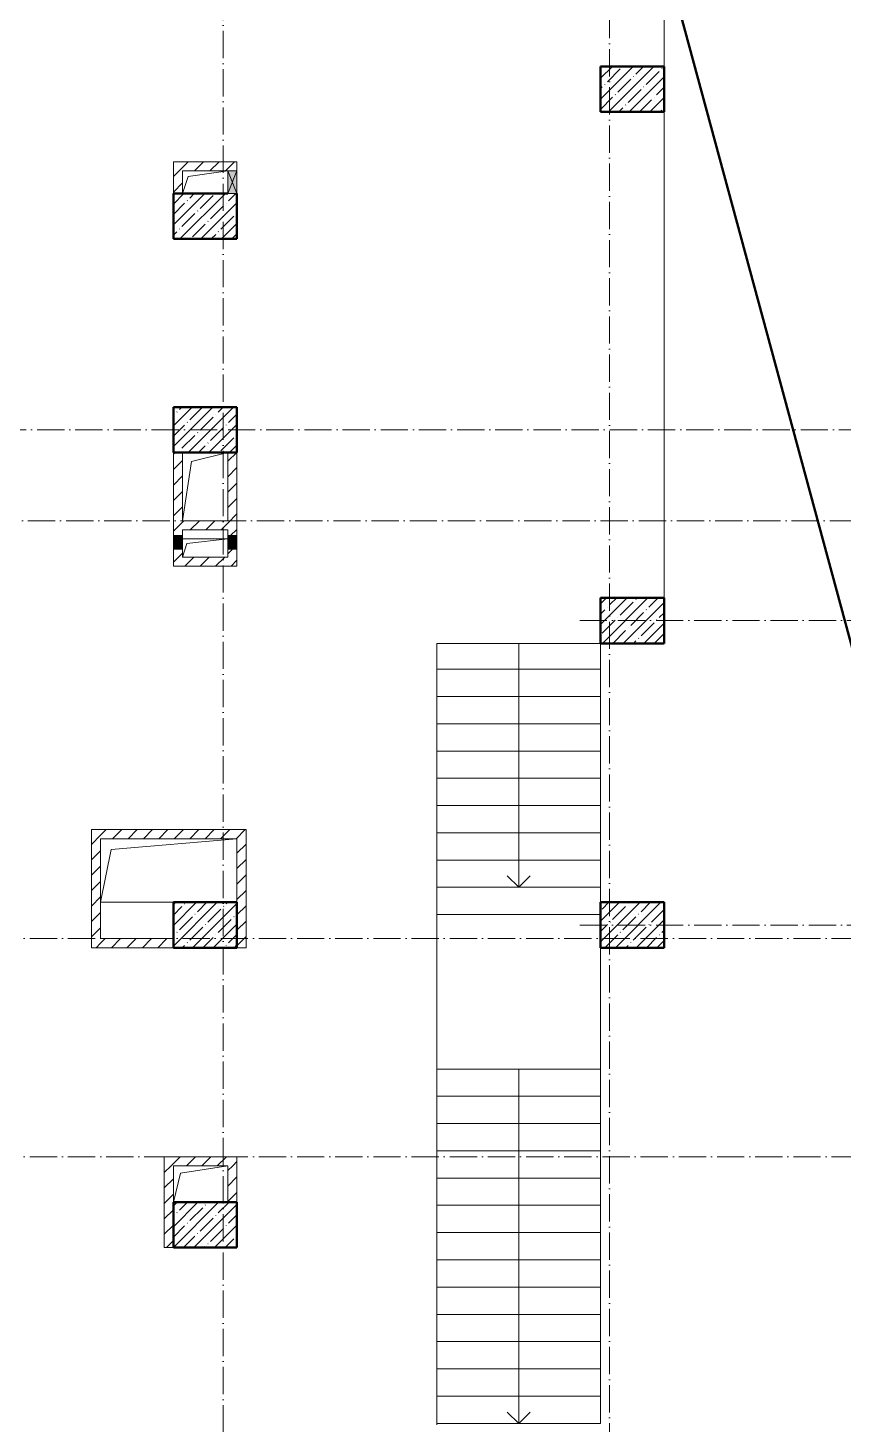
# Model space of a CAD drawing. Header units: millimetres. Extents: x -213536 to 1564669, y 70501 to 942238.
# Drawn here: x 636671 to 645641, y 350920 to 366285 of the extents above; entities that cross this region are included whole.
import ezdxf

# ---------------------------------------------------------------- set-up
doc = ezdxf.new("R2010")
doc.units = ezdxf.units.MM
doc.linetypes.add('50_200_ШТРИХ_1Т_ш5_п1_п1_', pattern=[700, 500, -100, 0, -100])
for name, color, linetype, lineweight in [('A-DETL-____-OTLN-1', 7, 'Continuous', 50), ('A-DETL-GENF-OTLN', 7, 'Continuous', 9), ('A-FLOR-____-OTLN', 7, 'Continuous', 9), ('A-GENM-____-OTLN', 7, 'Continuous', 9), ('A-GLAZ-____-OTLN', 7, 'Continuous', 9), ('A-WALL-____-PATT-1', 7, 'Continuous', 9), ('A-WALL-FNSH-MCUT-1', 7, 'Continuous', 9), ('S-COLS-____-MCUT', 7, 'Continuous', 50), ('S-COLS-____-OTLN', 7, 'Continuous', 9), ('S-GRID-____-OTLN-1', 7, '50_200_ШТРИХ_1Т_ш5_п1_п1_', 9), ('S-STRS-____-OTLN-1', 7, 'Continuous', 9)]:
    doc.layers.add(name, color=color, linetype=linetype, lineweight=lineweight)
pattern_1 = [(45, (549721.47, 286281.11), (-84.85281, 84.85281), [])]

# ---------------------------------------------------------------- blocks, each defined once
blk = doc.blocks.new('BSC_Колонна _Прямоугольная - 500х700-V97-АР1_План отверстий 3 этажа в осях 1-64_Ю-ЯЯ')
at = {"layer": 'S-COLS-____-OTLN'}
h = blk.add_hatch(dxfattribs=at)
h.set_pattern_fill('FP_102', color=256, style=0, pattern_type=2)
h.set_pattern_definition([(315, (-70131.04, 93600), (114.04925, 114.04925), []), (315, (-70131.04, 93485.95), (114.04925, 114.04925), [201.613, -40.323, 3.353, -36.97])])
h.paths.add_polyline_path([(-250, -350), (250, -350), (250, 350), (-250, 350)], flags=0)
at = {"layer": 'S-COLS-____-MCUT'}
for p, q in [((250, 350), (-250, 350)), ((-250, 350), (-250, -350)), ((250, -350), (250, 350)), ((-250, -350), (250, -350))]:
    blk.add_line(p, q, dxfattribs=at)
blk = doc.blocks.new('BSC_Колонна _Прямоугольная - 500х700-V98-АР1_План отверстий 3 этажа в осях 1-64_Ю-ЯЯ')
at = {"layer": 'S-COLS-____-OTLN'}
h = blk.add_hatch(dxfattribs=at)
h.set_pattern_fill('FP_103', color=256, style=0, pattern_type=2)
h.set_pattern_definition([(315, (-73481.04, 93600), (114.04925, 114.04925), []), (315, (-73481.04, 93485.95), (114.04925, 114.04925), [201.613, -40.323, 3.353, -36.97])])
h.paths.add_polyline_path([(-250, -350), (250, -350), (250, 350), (-250, 350)], flags=0)
at = {"layer": 'S-COLS-____-MCUT'}
for p, q in [((250, 350), (-250, 350)), ((-250, 350), (-250, -350)), ((250, -350), (250, 350)), ((-250, -350), (250, -350))]:
    blk.add_line(p, q, dxfattribs=at)
blk = doc.blocks.new('BSC_Колонна _Прямоугольная - 500х700-V101-АР1_План отверстий 3 этажа в осях 1-64_Ю-ЯЯ')
at = {"layer": 'S-COLS-____-OTLN'}
h = blk.add_hatch(dxfattribs=at)
h.set_pattern_fill('FP_106', color=256, style=0, pattern_type=2)
h.set_pattern_definition([(315, (-79331.04, 93600), (114.04925, 114.04925), []), (315, (-79331.04, 93485.95), (114.04925, 114.04925), [201.613, -40.323, 3.353, -36.97])])
h.paths.add_polyline_path([(-250, -350), (250, -350), (250, 350), (-250, 350)], flags=0)
at = {"layer": 'S-COLS-____-MCUT'}
for p, q in [((250, 350), (-250, 350)), ((-250, 350), (-250, -350)), ((250, -350), (250, 350)), ((-250, -350), (250, -350))]:
    blk.add_line(p, q, dxfattribs=at)
blk = doc.blocks.new('BSC_Колонна _Прямоугольная - 500х700-V130-АР1_План отверстий 3 этажа в осях 1-64_Ю-ЯЯ')
at = {"layer": 'S-COLS-____-OTLN'}
h = blk.add_hatch(dxfattribs=at)
h.set_pattern_fill('FP_135', color=256, style=0, pattern_type=2)
h.set_pattern_definition([(315, (-66831.04, 88900), (114.04925, 114.04925), []), (315, (-66831.04, 88785.95), (114.04925, 114.04925), [201.613, -40.323, 3.353, -36.97])])
h.paths.add_polyline_path([(-250, -350), (250, -350), (250, 350), (-250, 350)], flags=0)
at = {"layer": 'S-COLS-____-MCUT'}
for p, q in [((250, 350), (-250, 350)), ((-250, 350), (-250, -350)), ((250, -350), (250, 350)), ((-250, -350), (250, -350))]:
    blk.add_line(p, q, dxfattribs=at)
blk = doc.blocks.new('BSC_Колонна _Прямоугольная - 500х700-V133-АР1_План отверстий 3 этажа в осях 1-64_Ю-ЯЯ')
at = {"layer": 'S-COLS-____-OTLN'}
h = blk.add_hatch(dxfattribs=at)
h.set_pattern_fill('FP_138', color=256, style=0, pattern_type=2)
h.set_pattern_definition([(315, (-70131.04, 88900), (114.04925, 114.04925), []), (315, (-70131.04, 88785.95), (114.04925, 114.04925), [201.613, -40.323, 3.353, -36.97])])
h.paths.add_polyline_path([(-250, -350), (250, -350), (250, 350), (-250, 350)], flags=0)
at = {"layer": 'S-COLS-____-MCUT'}
for p, q in [((250, 350), (-250, 350)), ((-250, 350), (-250, -350)), ((250, -350), (250, 350)), ((-250, -350), (250, -350))]:
    blk.add_line(p, q, dxfattribs=at)
blk = doc.blocks.new('BSC_Колонна _Прямоугольная - 500х700-V136-АР1_План отверстий 3 этажа в осях 1-64_Ю-ЯЯ')
at = {"layer": 'S-COLS-____-OTLN'}
h = blk.add_hatch(dxfattribs=at)
h.set_pattern_fill('FP_141', color=256, style=0, pattern_type=2)
h.set_pattern_definition([(315, (-75581.04, 88900), (114.04925, 114.04925), []), (315, (-75581.04, 88785.95), (114.04925, 114.04925), [201.613, -40.323, 3.353, -36.97])])
h.paths.add_polyline_path([(-250, -350), (250, -350), (250, 350), (-250, 350)], flags=0)
at = {"layer": 'S-COLS-____-MCUT'}
for p, q in [((250, 350), (-250, 350)), ((-250, 350), (-250, -350)), ((250, -350), (250, 350)), ((-250, -350), (250, -350))]:
    blk.add_line(p, q, dxfattribs=at)
blk = doc.blocks.new('BSC_Колонна _Прямоугольная - 500х700-V139-АР1_План отверстий 3 этажа в осях 1-64_Ю-ЯЯ')
at = {"layer": 'S-COLS-____-OTLN'}
h = blk.add_hatch(dxfattribs=at)
h.set_pattern_fill('FP_144', color=256, style=0, pattern_type=2)
h.set_pattern_definition([(315, (-77931.04, 88900), (114.04925, 114.04925), []), (315, (-77931.04, 88785.95), (114.04925, 114.04925), [201.613, -40.323, 3.353, -36.97])])
h.paths.add_polyline_path([(-250, -250), (-250, -350), (250, -350), (250, 350), (-250, 350)], flags=0)
at = {"layer": 'S-COLS-____-MCUT'}
for p, q in [((250, 350), (-250, 350)), ((-250, 350), (-250, -350)), ((250, -250), (250, 350)), ((-250, -350), (250, -350))]:
    blk.add_line(p, q, dxfattribs=at)
blk = doc.blocks.new('AR_Отверстие прямоугольное _в плите_ - AR_Отверстие прямоугольное _в плите_-30552529-АР1_План отверстий 3 этажа в осях 1-64_Ю-ЯЯ')
at = {"layer": 'A-GENM-____-OTLN'}
for p, q in [((-150, 275), (250, 375)), ((-250, -375), (-150, 275))]:
    blk.add_line(p, q, dxfattribs=at)
blk = doc.blocks.new('AR_Отверстие прямоугольное _в плите_ - AR_Отверстие прямоугольное _в плите_-30552531-АР1_План отверстий 3 этажа в осях 1-64_Ю-ЯЯ')
at = {"layer": 'A-GENM-____-OTLN'}
for p, q in [((-220, 120), (300, 200)), ((-300, -200), (-220, 120))]:
    blk.add_line(p, q, dxfattribs=at)
blk = doc.blocks.new('AR_Отверстие прямоугольное _в плите_ - AR_Отверстие прямоугольное _в плите_-V192-АР1_План отверстий 3 этажа в осях 1-64_Ю-ЯЯ')
at = {"layer": 'A-GENM-____-OTLN'}
for p, q in [((250, 100), (-250, 100)), ((-250, -100), (-200, 50)), ((-200, 50), (250, 100))]:
    blk.add_line(p, q, dxfattribs=at)
blk = doc.blocks.new('AR_Отверстие прямоугольное _в плите_ - AR_Отверстие прямоугольное _в плите_-V193-АР1_План отверстий 3 этажа в осях 1-64_Ю-ЯЯ')
at = {"layer": 'A-GENM-____-OTLN'}
for p, q in [((250, 125), (-250, 125)), ((-250, -125), (-188, 63)), ((-188, 63), (250, 125))]:
    blk.add_line(p, q, dxfattribs=at)
blk = doc.blocks.new('AR_Отверстие прямоугольное _в плите_ - AR_Отверстие прямоугольное _в плите_-30552737-АР1_План отверстий 3 этажа в осях 1-64_Ю-ЯЯ')
at = {"layer": 'A-GENM-____-OTLN'}
for p, q in [((750, 350), (-750, 350)), ((-633, 233), (750, 350)), ((-750, -350), (-633, 233)), ((-750, -350), (50, -350))]:
    blk.add_line(p, q, dxfattribs=at)
blk = doc.blocks.new('AR_Отверстие прямоугольное _в стене__БезПР - AR_Отверстие прямоугольное _в стене__БезПР-36428168-АР1_План отверстий 3 этажа в осях 1-64_Ю-ЯЯ')
at = {"layer": 'A-GLAZ-____-OTLN'}
blk.add_hatch(color=256, dxfattribs=at).paths.add_polyline_path([(75, -50), (75, 50), (-75, 50), (-75, -50)], flags=0)
at = {"layer": 'A-DETL-GENF-OTLN'}
for p, q in [((-75, -50), (-75, 50)), ((-75, 50), (75, 50)), ((75, 50), (-75, -50)), ((-75, 50), (75, -50)), ((75, 50), (-75, 50)), ((-75, 50), (-75, -50)), ((75, 50), (75, -50)), ((75, -50), (75, 50)), ((75, -50), (-75, -50)), ((-75, -50), (75, -50))]:
    blk.add_line(p, q, dxfattribs=at)
blk = doc.blocks.new('AR_Отверстие прямоугольное _в стене__БезПР - AR_Отверстие прямоугольное _в стене__БезПР-36788609-АР1_План отверстий 3 этажа в осях 1-64_Ю-ЯЯ')
at = {"layer": 'A-GLAZ-____-OTLN'}
blk.add_hatch(color=256, dxfattribs=at).paths.add_polyline_path([(125, 50), (-125, 50), (-125, -50), (125, -50)], flags=0)
at = {"layer": 'A-DETL-GENF-OTLN'}
for p, q in [((-125, -50), (-125, 50)), ((-125, 50), (125, 50)), ((125, 50), (-125, -50)), ((-125, 50), (125, -50)), ((125, 50), (-125, 50)), ((-125, 50), (-125, -50)), ((125, 50), (125, -50)), ((125, -50), (125, 50)), ((125, -50), (-125, -50)), ((-125, -50), (125, -50))]:
    blk.add_line(p, q, dxfattribs=at)

msp = doc.modelspace()

# ---------------------------------------------------------------- hatches: boundary and pattern name
at = {"layer": 'A-WALL-____-PATT-1'}
h = msp.add_hatch(dxfattribs=at)
h.set_pattern_fill('FP_7', color=256, style=0, pattern_type=2)
h.set_pattern_definition(pattern_1)
h.paths.add_polyline_path([(638271.5, 364712.2), (638971.5, 364712.2), (638971.5, 364812.2), (638271.5, 364812.2)], flags=0)
h = msp.add_hatch(dxfattribs=at)
h.set_pattern_fill('FP_7', color=256, style=0, pattern_type=2)
h.set_pattern_definition(pattern_1)
h.paths.add_polyline_path([(638371.5, 364462.2), (638371.5, 364712.2), (638271.5, 364712.2), (638271.5, 364462.2)], flags=0)
h = msp.add_hatch(dxfattribs=at)
h.set_pattern_fill('FP_7', color=256, style=0, pattern_type=2)
h.set_pattern_definition(pattern_1)
h.paths.add_polyline_path([(638271.5, 360462.2), (638371.5, 360462.2), (638371.5, 360547.2), (638271.5, 360547.2)], flags=0)
h.paths.add_polyline_path([(638330.2, 360697.2), (638371.5, 360697.2), (638371.5, 361612.2), (638271.5, 361612.2), (638271.5, 360697.2)], flags=0)
h = msp.add_hatch(dxfattribs=at)
h.set_pattern_fill('FP_7', color=256, style=0, pattern_type=2)
h.set_pattern_definition(pattern_1)
h.paths.add_polyline_path([(638871.5, 360462.2), (638971.5, 360462.2), (638971.5, 360547.2), (638871.5, 360547.2)], flags=0)
h.paths.add_polyline_path([(638871.5, 360697.2), (638971.5, 360697.2), (638971.5, 361612.2), (638871.5, 361612.2), (638871.5, 360762.2)], flags=0)
h = msp.add_hatch(dxfattribs=at)
h.set_pattern_fill('FP_7', color=256, style=0, pattern_type=2)
h.set_pattern_definition(pattern_1)
h.paths.add_polyline_path([(638871.5, 360762.2), (638871.5, 360862.2), (638371.5, 360862.2), (638371.5, 360762.2)], flags=0)
h = msp.add_hatch(dxfattribs=at)
h.set_pattern_fill('FP_7', color=256, style=0, pattern_type=2)
h.set_pattern_definition(pattern_1)
h.paths.add_polyline_path([(638971.5, 360362.2), (638971.5, 360462.2), (638271.5, 360462.2), (638271.5, 360362.2)], flags=0)
h = msp.add_hatch(dxfattribs=at)
h.set_pattern_fill('FP_7', color=256, style=0, pattern_type=2)
h.set_pattern_definition(pattern_1)
h.paths.add_polyline_path([(637371.5, 356162.2), (637471.5, 356162.2), (637471.5, 357462.2), (637371.5, 357462.2)], flags=0)
h = msp.add_hatch(dxfattribs=at)
h.set_pattern_fill('FP_7', color=256, style=0, pattern_type=2)
h.set_pattern_definition(pattern_1)
h.paths.add_polyline_path([(638971.5, 357362.2), (639071.5, 357362.2), (639071.5, 357462.2), (637471.5, 357462.2), (637471.5, 357362.2), (638080.7, 357362.2)], flags=0)
h = msp.add_hatch(dxfattribs=at)
h.set_pattern_fill('FP_7', color=256, style=0, pattern_type=2)
h.set_pattern_definition(pattern_1)
h.paths.add_polyline_path([(639071.5, 356162.2), (639071.5, 357362.2), (638971.5, 357362.2), (638971.5, 356162.2)], flags=0)
h = msp.add_hatch(dxfattribs=at)
h.set_pattern_fill('FP_7', color=256, style=0, pattern_type=2)
h.set_pattern_definition(pattern_1)
h.paths.add_polyline_path([(638271.5, 356162.2), (638271.5, 356262.2), (637471.5, 356262.2), (637471.5, 356162.2), (638080.7, 356162.2)], flags=0)
h = msp.add_hatch(dxfattribs=at)
h.set_pattern_fill('FP_7', color=256, style=0, pattern_type=2)
h.set_pattern_definition(pattern_1)
h.paths.add_polyline_path([(638871.5, 353762.2), (638971.5, 353762.2), (638971.5, 353862.2), (638171.5, 353862.2), (638171.5, 353762.2), (638271.5, 353762.2)], flags=0)
h = msp.add_hatch(dxfattribs=at)
h.set_pattern_fill('FP_7', color=256, style=0, pattern_type=2)
h.set_pattern_definition(pattern_1)
h.paths.add_polyline_path([(638271.5, 352862.2), (638271.5, 353762.2), (638171.5, 353762.2), (638171.5, 352862.2)], flags=0)
h = msp.add_hatch(dxfattribs=at)
h.set_pattern_fill('FP_7', color=256, style=0, pattern_type=2)
h.set_pattern_definition(pattern_1)
h.paths.add_polyline_path([(638971.5, 353362.2), (638971.5, 353762.2), (638871.5, 353762.2), (638871.5, 353362.2)], flags=0)

# ---------------------------------------------------------------- linework, layer by layer
at = {"layer": 'A-DETL-____-OTLN-1'}
msp.add_line((643671.5, 367112.2), (650471.5, 341962.2), dxfattribs=at)
at = {"layer": 'A-FLOR-____-OTLN'}
for p, q in [((643671.5, 365862.2), (643671.5, 367112.2)), ((643671.5, 360012.2), (643671.5, 365362.2)), ((638371.5, 364711.8), (638871.5, 364711.8)), ((638371.5, 360662.2), (638871.5, 360662.2)), ((641171.5, 350912.2), (641171.5, 359512.2)), ((641171.5, 359512.2), (642971.5, 359512.2)), ((637471.5, 357361.8), (638971.5, 357361.8)), ((638271.5, 356661.8), (637471.5, 356661.8))]:
    msp.add_line(p, q, dxfattribs=at)
at = {"layer": 'A-WALL-FNSH-MCUT-1'}
for p, q in [((638971.5, 364812.2), (638271.5, 364812.2)), ((638271.5, 364812.2), (638271.5, 364462.2)), ((638971.5, 364712.2), (638971.5, 364812.2)), ((638371.5, 364712.2), (638871.5, 364712.2)), ((638371.5, 364462.2), (638371.5, 364712.2)), ((638271.5, 361612.2), (638271.5, 360697.2)), ((638371.5, 360862.2), (638371.5, 361612.2)), ((638871.5, 361612.2), (638871.5, 360862.2)), ((638971.5, 360697.2), (638971.5, 361612.2)), ((638871.5, 360862.2), (638371.5, 360862.2)), ((638371.5, 360697.2), (638371.5, 360762.2)), ((638371.5, 360762.2), (638871.5, 360762.2)), ((638871.5, 360762.2), (638871.5, 360697.2)), ((638271.5, 360547.2), (638271.5, 360362.2)), ((638371.5, 360462.2), (638371.5, 360547.2)), ((638871.5, 360547.2), (638871.5, 360462.2)), ((638971.5, 360362.2), (638971.5, 360547.2)), ((638271.5, 360362.2), (638971.5, 360362.2)), ((638871.5, 360462.2), (638371.5, 360462.2)), ((637371.5, 357462.2), (637371.5, 356162.2)), ((639071.5, 357462.2), (637371.5, 357462.2)), ((639071.5, 356162.2), (639071.5, 357462.2)), ((637471.5, 356262.2), (637471.5, 357362.2)), ((637471.5, 357362.2), (638971.5, 357362.2)), ((638971.5, 357362.2), (638971.5, 356662.2)), ((638271.5, 356262.2), (637471.5, 356262.2)), ((637371.5, 356162.2), (638271.5, 356162.2)), ((638971.5, 356162.2), (639071.5, 356162.2)), ((638971.5, 353862.2), (638171.5, 353862.2)), ((638171.5, 353862.2), (638171.5, 352862.2)), ((638271.5, 353762.2), (638871.5, 353762.2)), ((638271.5, 353362.2), (638271.5, 353762.2)), ((638871.5, 353762.2), (638871.5, 353362.2)), ((638971.5, 353362.2), (638971.5, 353862.2)), ((638171.5, 352862.2), (638271.5, 352862.2))]:
    msp.add_line(p, q, dxfattribs=at)
at = {"layer": 'S-GRID-____-OTLN-1', "color": 251, "ltscale": 0.6, "true_color": 0x636466}
for p, q in [((638821.5, 377174), (638821.5, 326262.2)), ((643071.5, 326262.2), (643071.5, 377174)), ((598963.5, 361862.2), (653795.9, 361862.2)), ((584158.9, 360862.2), (653795.9, 360862.2)), ((642742.7, 359762.2), (653795.9, 359762.2)), ((642742.7, 356412.2), (653647.1, 356412.2)), ((653795.9, 356262.2), (598963.5, 356262.2)), ((653795.9, 353862.2), (545052.7, 353862.2))]:
    msp.add_line(p, q, dxfattribs=at)
at = {"layer": 'S-STRS-____-OTLN-1'}
for p, q in [((642071.5, 359512.2), (642071.5, 359227.2)), ((642971.5, 359512.2), (642971.5, 359227.2)), ((642971.5, 359227.2), (641171.5, 359227.2)), ((642971.5, 359227.2), (641171.5, 359227.2)), ((642071.5, 359227.2), (642071.5, 358927.2)), ((642971.5, 359227.2), (642971.5, 358927.2)), ((642971.5, 358927.2), (641171.5, 358927.2)), ((642971.5, 358927.2), (641171.5, 358927.2)), ((642071.5, 358927.2), (642071.5, 358627.2)), ((642971.5, 358927.2), (642971.5, 358627.2)), ((642971.5, 358627.2), (641171.5, 358627.2)), ((642971.5, 358627.2), (641171.5, 358627.2)), ((642071.5, 358627.2), (642071.5, 358327.2)), ((642971.5, 358627.2), (642971.5, 358327.2)), ((642971.5, 358327.2), (641171.5, 358327.2)), ((642971.5, 358327.2), (641171.5, 358327.2)), ((642071.5, 358327.2), (642071.5, 358027.2)), ((642971.5, 358327.2), (642971.5, 358027.2)), ((642971.5, 358027.2), (641171.5, 358027.2)), ((642971.5, 358027.2), (641171.5, 358027.2)), ((642071.5, 358027.2), (642071.5, 357727.2)), ((642971.5, 358027.2), (642971.5, 357727.2)), ((642971.5, 357727.2), (641171.5, 357727.2)), ((642971.5, 357727.2), (641171.5, 357727.2)), ((642071.5, 357727.2), (642071.5, 357427.2)), ((642971.5, 357727.2), (642971.5, 357427.2)), ((642971.5, 357427.2), (641171.5, 357427.2)), ((642971.5, 357427.2), (641171.5, 357427.2)), ((642071.5, 357427.2), (642071.5, 357127.2)), ((642971.5, 357427.2), (642971.5, 357127.2)), ((642971.5, 357127.2), (641171.5, 357127.2)), ((642971.5, 357127.2), (641171.5, 357127.2)), ((642071.5, 357127.2), (642071.5, 356827.2)), ((642971.5, 357127.2), (642971.5, 356827.2)), ((642071.5, 356827.2), (641946.5, 356952.2)), ((642071.5, 356827.2), (642196.5, 356952.2)), ((642971.5, 356827.2), (641171.5, 356827.2)), ((642971.5, 356827.2), (641171.5, 356827.2)), ((642971.5, 356827.2), (642971.5, 356662.2)), ((642971.5, 356527.2), (641171.5, 356527.2)), ((642971.5, 354827.2), (642971.5, 356162.2)), ((642971.5, 354827.2), (641171.5, 354827.2)), ((642971.5, 354827.2), (641171.5, 354827.2)), ((642071.5, 354827.2), (642071.5, 354527.2)), ((642971.5, 354827.2), (642971.5, 354527.2)), ((642971.5, 354527.2), (641171.5, 354527.2)), ((642971.5, 354527.2), (641171.5, 354527.2)), ((642071.5, 354527.2), (642071.5, 354227.2)), ((642971.5, 354527.2), (642971.5, 354227.2)), ((642971.5, 354227.2), (641171.5, 354227.2)), ((642971.5, 354227.2), (641171.5, 354227.2)), ((642071.5, 354227.2), (642071.5, 353927.2)), ((642971.5, 354227.2), (642971.5, 353927.2)), ((642971.5, 353927.2), (641171.5, 353927.2)), ((642971.5, 353927.2), (641171.5, 353927.2)), ((642071.5, 353927.2), (642071.5, 353627.2)), ((642971.5, 353927.2), (642971.5, 353627.2)), ((642971.5, 353627.2), (641171.5, 353627.2)), ((642971.5, 353627.2), (641171.5, 353627.2)), ((642071.5, 353627.2), (642071.5, 353327.2)), ((642971.5, 353627.2), (642971.5, 353327.2)), ((642971.5, 353327.2), (641171.5, 353327.2)), ((642971.5, 353327.2), (641171.5, 353327.2)), ((642071.5, 353327.2), (642071.5, 353027.2)), ((642971.5, 353327.2), (642971.5, 353027.2)), ((642971.5, 353027.2), (641171.5, 353027.2)), ((642971.5, 353027.2), (641171.5, 353027.2)), ((642071.5, 353027.2), (642071.5, 352727.2)), ((642971.5, 353027.2), (642971.5, 352727.2)), ((642971.5, 352727.2), (641171.5, 352727.2)), ((642971.5, 352727.2), (641171.5, 352727.2)), ((642071.5, 352727.2), (642071.5, 352427.2)), ((642971.5, 352727.2), (642971.5, 352427.2)), ((642971.5, 352427.2), (641171.5, 352427.2)), ((642971.5, 352427.2), (641171.5, 352427.2)), ((642071.5, 352427.2), (642071.5, 352127.2)), ((642971.5, 352427.2), (642971.5, 352127.2)), ((642971.5, 352127.2), (641171.5, 352127.2)), ((642971.5, 352127.2), (641171.5, 352127.2)), ((642071.5, 352127.2), (642071.5, 351827.2)), ((642971.5, 352127.2), (642971.5, 351827.2)), ((642971.5, 351827.2), (641171.5, 351827.2)), ((642971.5, 351827.2), (641171.5, 351827.2)), ((642071.5, 351827.2), (642071.5, 351527.2)), ((642971.5, 351827.2), (642971.5, 351527.2)), ((642971.5, 351527.2), (641171.5, 351527.2)), ((642971.5, 351527.2), (641171.5, 351527.2)), ((642071.5, 351527.2), (642071.5, 351227.2)), ((642971.5, 351527.2), (642971.5, 351227.2)), ((642971.5, 351227.2), (641171.5, 351227.2)), ((642971.5, 351227.2), (641171.5, 351227.2)), ((642071.5, 351227.2), (642071.5, 350927.2)), ((642971.5, 351227.2), (642971.5, 350927.2)), ((642071.5, 350927.2), (641946.5, 351052.2)), ((642071.5, 350927.2), (642196.5, 351052.2)), ((642971.5, 350927.2), (641171.5, 350927.2))]:
    msp.add_line(p, q, dxfattribs=at)

# ---------------------------------------------------------------- block references
at = {"layer": 'A-GENM-____-OTLN'}
for name, p in [('AR_Отверстие прямоугольное _в плите_ - AR_Отверстие прямоугольное _в плите_-V193-АР1_План отверстий 3 этажа в осях 1-64_Ю-ЯЯ', (638621.5, 364586.8)), ('AR_Отверстие прямоугольное _в плите_ - AR_Отверстие прямоугольное _в плите_-30552529-АР1_План отверстий 3 этажа в осях 1-64_Ю-ЯЯ', (638621.5, 361237.2)), ('AR_Отверстие прямоугольное _в плите_ - AR_Отверстие прямоугольное _в плите_-V192-АР1_План отверстий 3 этажа в осях 1-64_Ю-ЯЯ', (638621.5, 360562.2)), ('AR_Отверстие прямоугольное _в плите_ - AR_Отверстие прямоугольное _в плите_-30552737-АР1_План отверстий 3 этажа в осях 1-64_Ю-ЯЯ', (638221.5, 357011.8)), ('AR_Отверстие прямоугольное _в плите_ - AR_Отверстие прямоугольное _в плите_-30552531-АР1_План отверстий 3 этажа в осях 1-64_Ю-ЯЯ', (638571.5, 353562.2))]:
    msp.add_blockref(name, p, dxfattribs=at)
at = {"layer": 'A-GLAZ-____-OTLN', "rotation": 270}
for name, p in [('AR_Отверстие прямоугольное _в стене__БезПР - AR_Отверстие прямоугольное _в стене__БезПР-36788609-АР1_План отверстий 3 этажа в осях 1-64_Ю-ЯЯ', (638921.5, 364587.2)), ('AR_Отверстие прямоугольное _в стене__БезПР - AR_Отверстие прямоугольное _в стене__БезПР-36428168-АР1_План отверстий 3 этажа в осях 1-64_Ю-ЯЯ', (638321.5, 360622.2)), ('AR_Отверстие прямоугольное _в стене__БезПР - AR_Отверстие прямоугольное _в стене__БезПР-36428168-АР1_План отверстий 3 этажа в осях 1-64_Ю-ЯЯ', (638921.5, 360622.2))]:
    msp.add_blockref(name, p, dxfattribs=at)
at = {"layer": 'S-COLS-____-OTLN', "rotation": 89.9999999999999}
for name, p in [('BSC_Колонна _Прямоугольная - 500х700-V101-АР1_План отверстий 3 этажа в осях 1-64_Ю-ЯЯ', (643321.5, 365612.2)), ('BSC_Колонна _Прямоугольная - 500х700-V139-АР1_План отверстий 3 этажа в осях 1-64_Ю-ЯЯ', (638621.5, 364212.2)), ('BSC_Колонна _Прямоугольная - 500х700-V136-АР1_План отверстий 3 этажа в осях 1-64_Ю-ЯЯ', (638621.5, 361862.2)), ('BSC_Колонна _Прямоугольная - 500х700-V98-АР1_План отверстий 3 этажа в осях 1-64_Ю-ЯЯ', (643321.5, 359762.2)), ('BSC_Колонна _Прямоугольная - 500х700-V133-АР1_План отверстий 3 этажа в осях 1-64_Ю-ЯЯ', (638621.5, 356412.2)), ('BSC_Колонна _Прямоугольная - 500х700-V97-АР1_План отверстий 3 этажа в осях 1-64_Ю-ЯЯ', (643321.5, 356412.2)), ('BSC_Колонна _Прямоугольная - 500х700-V130-АР1_План отверстий 3 этажа в осях 1-64_Ю-ЯЯ', (638621.5, 353112.2))]:
    msp.add_blockref(name, p, dxfattribs=at)

doc.saveas('drawing.dxf')
